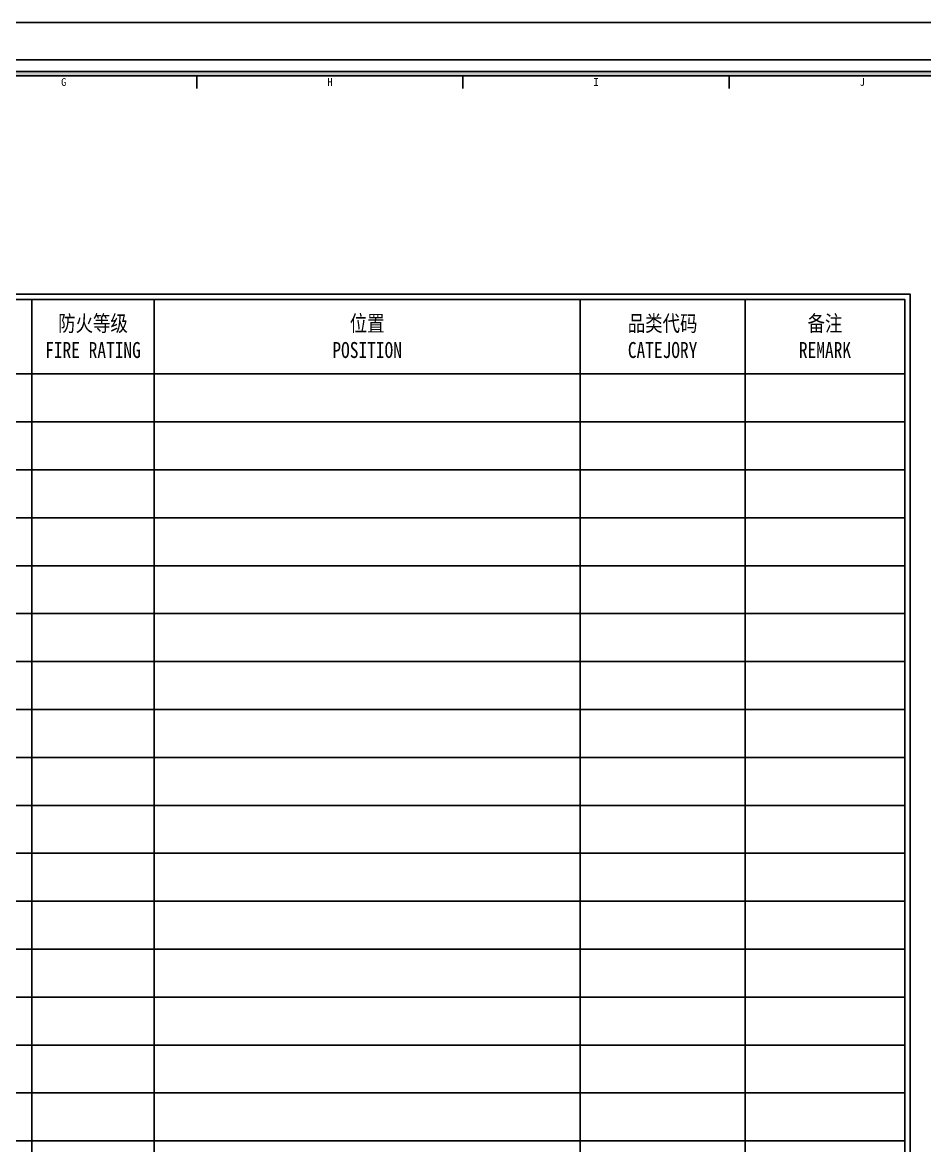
# Model space of a CAD drawing. Header units: millimetres. Extents: x -114775 to 228300, y -175499 to 108657.
# Drawn here: x -98431.7 to -98262.2, y -110851.5 to -110640.6 of the extents above; entities that cross this region are included whole.
import ezdxf
from ezdxf.enums import TextEntityAlignment as Align

# ---------------------------------------------------------------- set-up
doc = ezdxf.new("R2010")
doc.units = ezdxf.units.MM
doc.header["$LTSCALE"] = 1000
doc.layers.add('W-图框', color=251, linetype='CONTINUOUS')
doc.layers.add('W-文字', color=35, linetype='CONTINUOUS')
doc.styles.add('A2图框$0$ZZ', font='simhei.ttf')
doc.styles.add('WORD-2', font='simhei.ttf')
doc.styles.add('WORD-3', font='')
doc.styles.get('WORD-3').set_extended_font_data('SimSun')

# ---------------------------------------------------------------- blocks, each defined once
blk = doc.blocks.new('目录')
at = {"layer": 'W-图框', "color": 146, "ltscale": 20}
for p, q in [((64, 367), (64, 20)), ((87, 367), (87, 20)), ((167, 367), (167, 20)), ((198, 367), (198, 20)), ((1, 353), (228, 353))]:
    blk.add_line(p, q, dxfattribs=at)
at = {"layer": 'W-图框', "linetype": 'ByBlock'}
for p, q in [((1, 344), (228, 344)), ((1, 335), (228, 335)), ((1, 326), (228, 326)), ((1, 317), (228, 317)), ((1, 308), (228, 308)), ((1, 299), (228, 299)), ((1, 290), (228, 290)), ((1, 281), (228, 281)), ((1, 272), (228, 272)), ((1, 263), (228, 263)), ((1, 254), (228, 254)), ((1, 245), (228, 245)), ((1, 236), (228, 236)), ((1, 227), (228, 227)), ((1, 218), (228, 218)), ((1, 209), (228, 209))]:
    blk.add_line(p, q, dxfattribs=at)
at = {"layer": 'W-图框', "color": 44, "ltscale": 20}
blk.add_lwpolyline([(0, 368), (229, 368), (229, 19), (0, 19)], close=True, dxfattribs=at)
at = {"layer": 'W-图框', "color": 146, "ltscale": 20}
blk.add_lwpolyline([(1, 367), (228, 367), (228, 20), (1, 20)], close=True, dxfattribs=at)
at = {"layer": 'W-文字', "color": 2, "lineweight": 0, "ltscale": 1000, "style": 'WORD-2', "width": 0.8}
for s, p in [('防火等级', (75.5, 361)), ('位置', (127, 361)), ('品类代码', (182.5, 361)), ('备注', (213, 361)), ('FIRE RATING', (75.5, 356)), ('POSITION', (127, 356)), ('CATEJORY', (182.5, 356)), ('REMARK', (213, 356))]:
    blk.add_text(s, height=3, dxfattribs=at).set_placement(p, align=Align.CENTER)
blk = doc.blocks.new('A2 图框')
at = {"layer": 'W-图框', "ltscale": 0.5}
h = blk.add_hatch(color=161, dxfattribs=at)
h.paths.add_polyline_path([(-562, 403), (-3, 403), (-3, 3), (-562, 3)], flags=16)
h.paths.add_polyline_path([(-562.8, 403.8), (-2.2, 403.8), (-2.2, 2.2), (-562.8, 2.2)])
at = {"layer": 'W-图框', "color": 7}
for p, q in [((-211.9, 400.6), (-211.9, 403)), ((-161.9, 400.6), (-161.9, 403)), ((-111.9, 400.6), (-111.9, 403))]:
    blk.add_line(p, q, dxfattribs=at)
at = {"layer": 'W-图框', "color": 251, "ltscale": 0.01}
for points in [[(-587, 413), (7, 413), (7, -7), (-587, -7)], [(-580, 406), (0, 406), (0, 0), (-580, 0)]]:
    blk.add_lwpolyline(points, close=True, dxfattribs=at)
at = {"layer": 'W-图框', "color": 161, "ltscale": 0.5}
for points in [[(-562.8, 403.8), (-2.2, 403.8), (-2.2, 2.2), (-562.8, 2.2)], [(-562, 403), (-3, 403), (-3, 3), (-562, 3)]]:
    blk.add_lwpolyline(points, close=True, dxfattribs=at)
at = {"layer": 'W-图框', "color": 161, "linetype": 'ByBlock'}
blk.add_lwpolyline([(-562, 403), (-562, 3), (-61, 3), (-61, 403)], close=True, dxfattribs=at)
at = {"layer": 'W-图框', "lineweight": 0, "ltscale": 150, "style": 'A2图框$0$ZZ'}
for s, p in [('G', (-236.9, 401.82)), ('H', (-186.9, 401.82)), ('I', (-136.9, 401.82)), ('J', (-86.9, 401.82))]:
    blk.add_text(s, height=1.45, dxfattribs=at).set_placement(p, align=Align.MIDDLE)
at = {"layer": 'W-图框', "color": 35, "lineweight": 0, "style": 'WORD-3', "width": 0.65}
blk.add_attdef('建设单位', text='', height=3, dxfattribs=at).set_placement((-32, 300.49), align=Align.MIDDLE)
at = {"layer": 'W-图框', "color": 35, "ltscale": 1000, "style": 'WORD-2'}
for tag, height, width, p in [('项目名称英文翻译', 3.5, 0.8, (-21.14, 246.28)), ('项目名称', 7, 0.7, (-41.38, 246.28)), ('项目名称', 7, 0.7, (-30.73, 246.28))]:
    blk.add_attdef(tag, text='', height=height, rotation=90, dxfattribs=dict(at, width=width)).set_placement(p, align=Align.MIDDLE)
at = {"layer": 'W-图框', "color": 35, "lineweight": 0, "style": 'WORD-2'}
for tag, p in [('2013.01.01', (-41.46, 176)), ('2013.03.01', (-13.42, 176)), ('2013.05.01', (-41.46, 169)), ('2013.06.01', (-13.42, 169)), ('2013.08.01', (-41.46, 162)), ('2013.09.01', (-13.42, 162)), ('2013.09.01', (-32, 113))]:
    blk.add_attdef(tag, text='', height=1.8, dxfattribs=at).set_placement(p, align=Align.MIDDLE)
at = {"layer": 'W-图框', "color": 35, "ltscale": 1000, "style": 'WORD-2', "width": 0.78}
blk.add_attdef('FS2011000', text='', height=3.5, dxfattribs=at).set_placement((-32, 11.45), align=Align.MIDDLE)

msp = doc.modelspace()

# ---------------------------------------------------------------- block references
at = {"layer": 'W-图框'}
for name, p in [('A2 图框', (-98187.01, -111053.64)), ('目录', (-98493.91, -111059.64))]:
    msp.add_blockref(name, p, dxfattribs=at)

doc.saveas('drawing.dxf')
